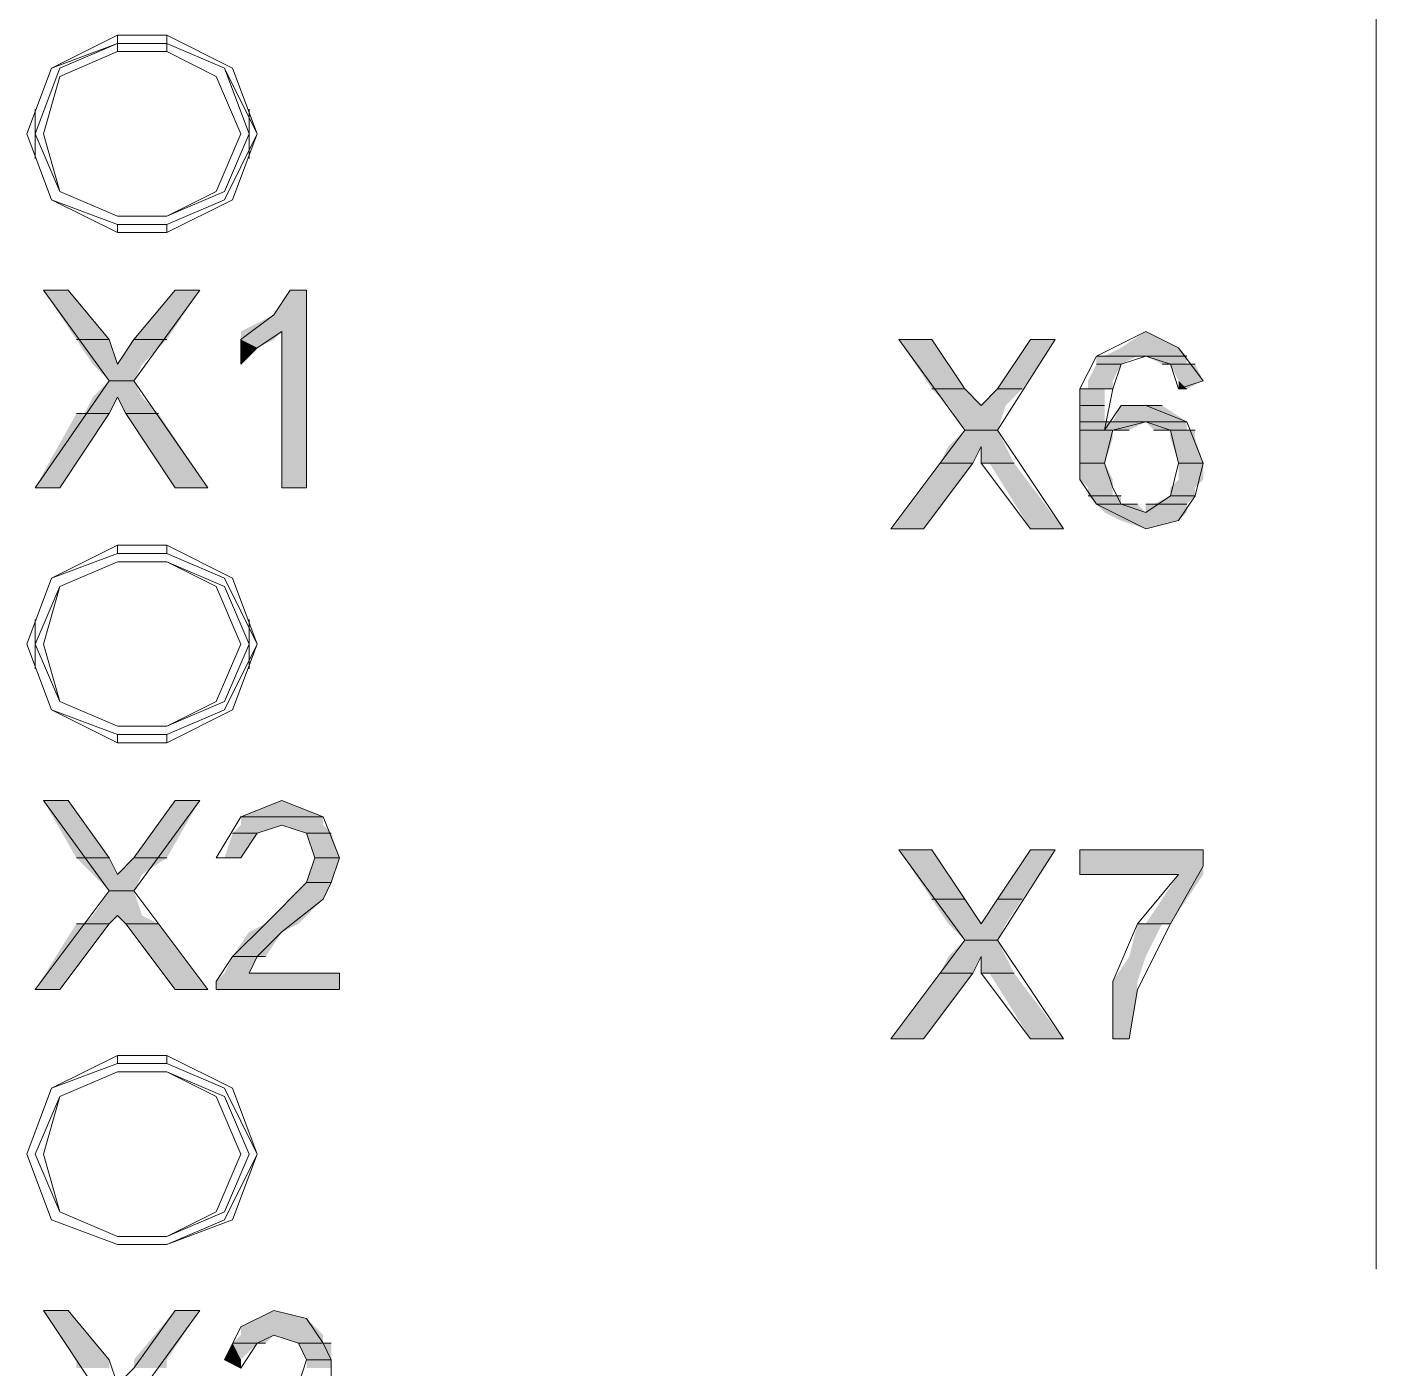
# Model space of a CAD drawing. Header units: millimetres. Extents: x -11 to 1219, y 0 to 1751.
# Drawn here: x 255.34 to 264.63, y 927.37 to 936.61 of the extents above; entities that cross this region are included whole.
import ezdxf

# ---------------------------------------------------------------- set-up
doc = ezdxf.new("R2010")
doc.units = ezdxf.units.MM
doc.header["$LTSCALE"] = 10
doc.layers.add('_MULTI_WIRE', color=9, linetype='CONTINUOUS')
doc.layers.add('PDF_Geometry', color=7, linetype='CONTINUOUS', true_color=0x151d1f)
doc.layers.add('PDF_Solid Fills', color=7, linetype='CONTINUOUS', true_color=0x070809)
doc.layers.get('_MULTI_WIRE').off()

# ---------------------------------------------------------------- blocks, each defined once
blk = doc.blocks.new('DVP-28SWS211R')
at = {"layer": 'PDF_Geometry', "color": 7, "lineweight": 9, "true_color": 0xffffff}
for p, q in [((11.7834, -36.4268), (11.7834, -3.9656)), ((2.6626, -28.1557), (3.1158, -27.9291)), ((3.1158, -27.9291), (3.1158, -27.9857)), ((3.1158, -27.9291), (3.4557, -27.9291)), ((3.4557, -27.9291), (3.4557, -27.9857)), ((3.4557, -27.9291), (3.9089, -28.1557)), ((2.6626, -28.1557), (3.1158, -27.9857)), ((3.1158, -27.9857), (2.7192, -28.1557)), ((3.1158, -28.0424), (2.7192, -28.2123)), ((3.1158, -27.9857), (3.1158, -28.0424)), ((3.4557, -27.9857), (3.1158, -27.9857)), ((3.1158, -27.9857), (3.4557, -27.9857)), ((3.4557, -28.0424), (3.1158, -28.0424)), ((3.4557, -27.9857), (3.4557, -28.0424)), ((3.8523, -28.1557), (3.4557, -27.9857)), ((3.8523, -28.1557), (3.4557, -27.9857)), ((3.4557, -28.0424), (3.7956, -28.2123)), ((2.4926, -28.6089), (2.6626, -28.1557)), ((2.4926, -28.6089), (2.6626, -28.1557)), ((2.7192, -28.1557), (2.5493, -28.6089)), ((2.7192, -28.2123), (2.6059, -28.6089)), ((3.7956, -28.2123), (3.9656, -28.6089)), ((4.0789, -28.6089), (3.8523, -28.1557)), ((4.0222, -28.6089), (3.8523, -28.1557)), ((3.9089, -28.1557), (4.0789, -28.6089)), ((2.5493, -28.7789), (2.5493, -28.439)), ((4.0222, -28.7789), (4.0222, -28.439)), ((2.6626, -29.0621), (2.4926, -28.6089)), ((2.6626, -29.0621), (2.4926, -28.6089)), ((2.5493, -28.6089), (2.7192, -29.0054)), ((2.6059, -28.6089), (2.7192, -29.0054)), ((3.9656, -28.6089), (3.7956, -29.0055)), ((3.8523, -29.0621), (4.0789, -28.6089)), ((3.8523, -29.0055), (4.0222, -28.6089)), ((4.0789, -28.6089), (3.9089, -29.0621)), ((3.1158, -29.2321), (2.6626, -29.0621)), ((3.1158, -29.2887), (2.6626, -29.0621)), ((2.7192, -29.0054), (3.1158, -29.1754)), ((2.7192, -29.0054), (3.1158, -29.1754)), ((3.7956, -29.0055), (3.4557, -29.1754)), ((3.4557, -29.1754), (3.8523, -29.0055)), ((3.9089, -29.0621), (3.4557, -29.2887)), ((3.4557, -29.2321), (3.8523, -29.0621)), ((3.1158, -29.1754), (3.1158, -29.1754)), ((3.4557, -29.1754), (3.1158, -29.1754)), ((3.1158, -29.1754), (3.4557, -29.1754)), ((3.1158, -29.2887), (3.1158, -29.2321)), ((3.1158, -29.2321), (3.4557, -29.2321)), ((3.4557, -29.1754), (3.4557, -29.1754)), ((3.4557, -29.2887), (3.4557, -29.2321)), ((3.4557, -29.2887), (3.1158, -29.2887)), ((2.6059, -29.6853), (2.7759, -29.6853)), ((2.7759, -29.6853), (2.6059, -29.6853)), ((2.7759, -29.6853), (2.6059, -29.6853)), ((2.6059, -29.6853), (3.0591, -30.3084)), ((3.0591, -30.0252), (2.7759, -29.6853)), ((3.2291, -30.3084), (3.6823, -29.6853)), ((3.5124, -29.6853), (3.2291, -30.0252)), ((3.5124, -29.6853), (3.6823, -29.6853)), ((3.6823, -29.6853), (3.5124, -29.6853)), ((3.6823, -29.6853), (3.5124, -29.6853)), ((4.3055, -29.6853), (4.1922, -29.8552)), ((4.3055, -29.6853), (4.4188, -29.6853)), ((4.4188, -29.6853), (4.3055, -29.6853)), ((4.4188, -29.6853), (4.3055, -29.6853)), ((4.4188, -31.0449), (4.4188, -29.6853)), ((4.1922, -29.8552), (3.9656, -30.0252)), ((4.0789, -30.0818), (4.2488, -29.9685)), ((4.2488, -29.9685), (4.2488, -31.0449)), ((10.1972, -29.9686), (9.8573, -30.1385)), ((10.4238, -30.0819), (10.1972, -29.9686)), ((2.8326, -30.0252), (3.0592, -30.0252)), ((3.0592, -30.0252), (2.8326, -30.0252)), ((2.8326, -30.0252), (3.0592, -30.0252)), ((3.0592, -30.0252), (2.8326, -30.0252)), ((3.1158, -30.1951), (3.0591, -30.0252)), ((3.2291, -30.0252), (3.1158, -30.1951)), ((3.2291, -30.0252), (3.4557, -30.0252)), ((3.4557, -30.0252), (3.2291, -30.0252)), ((3.2291, -30.0252), (3.4557, -30.0252)), ((3.4557, -30.0252), (3.2291, -30.0252)), ((3.9656, -30.0252), (3.9656, -30.1951)), ((3.9656, -30.1951), (4.0789, -30.0818)), ((8.4977, -30.0252), (8.7243, -30.0252)), ((8.7243, -30.0252), (8.4977, -30.0252)), ((8.7243, -30.0252), (8.4977, -30.0252)), ((8.4977, -30.0252), (8.9509, -30.6484)), ((8.9509, -30.3651), (8.7243, -30.0252)), ((9.1775, -30.6484), (9.5741, -30.0252)), ((9.4041, -30.0252), (9.1775, -30.3651)), ((9.4041, -30.0252), (9.574, -30.0252)), ((9.574, -30.0252), (9.4041, -30.0252)), ((9.5741, -30.0252), (9.4041, -30.0252)), ((10.5938, -30.3085), (10.4238, -30.0819)), ((9.8573, -30.1385), (9.744, -30.3651)), ((9.914, -30.1385), (9.8573, -30.1385)), ((9.8573, -30.1385), (10.1406, -30.1385)), ((10.1406, -30.1385), (9.914, -30.1385)), ((9.914, -30.1385), (10.1972, -30.1385)), ((10.1406, -30.1385), (9.914, -30.1385)), ((10.0273, -30.1952), (10.1972, -30.1385)), ((10.1972, -30.1385), (10.1406, -30.1385)), ((10.1972, -30.1385), (10.4805, -30.1385)), ((10.4805, -30.1385), (10.1972, -30.1385)), ((10.1972, -30.1385), (10.4805, -30.1385)), ((10.4805, -30.1385), (10.1972, -30.1385)), ((10.1972, -30.1385), (10.3672, -30.1952)), ((9.8573, -30.1952), (10.0273, -30.1952)), ((10.0273, -30.1952), (9.8573, -30.1952)), ((9.8573, -30.1952), (10.0273, -30.1952)), ((10.0273, -30.1952), (9.8573, -30.1952)), ((9.9706, -30.3651), (10.0273, -30.1952)), ((10.3105, -30.1952), (10.5371, -30.1952)), ((10.5371, -30.1952), (10.3105, -30.1952)), ((10.3105, -30.1952), (10.5371, -30.1952)), ((10.5371, -30.1952), (10.3105, -30.1952)), ((10.3672, -30.1952), (10.4238, -30.3651)), ((3.0591, -30.3084), (2.5493, -31.0449)), ((3.0592, -30.3084), (3.2291, -30.3084)), ((3.2291, -30.3084), (3.0592, -30.3084)), ((3.0592, -30.3084), (3.2291, -30.3084)), ((3.2291, -30.3084), (3.0592, -30.3084)), ((3.739, -31.0449), (3.2291, -30.3084)), ((8.7243, -30.3651), (8.9509, -30.3651)), ((8.9509, -30.3651), (8.7243, -30.3651)), ((8.7243, -30.3651), (8.9509, -30.3651)), ((8.9509, -30.3651), (8.7243, -30.3651)), ((9.0642, -30.4784), (8.9509, -30.3651)), ((9.1775, -30.3651), (9.0642, -30.4784)), ((9.1775, -30.3651), (9.3474, -30.3651)), ((9.3474, -30.3651), (9.1775, -30.3651)), ((9.1775, -30.3651), (9.3474, -30.3651)), ((9.3474, -30.3651), (9.1775, -30.3651)), ((9.8006, -30.3651), (9.744, -30.3651)), ((9.744, -30.3651), (9.9139, -30.3651)), ((9.744, -30.3651), (9.744, -30.705)), ((9.8006, -30.3651), (9.9706, -30.3651)), ((9.9706, -30.3651), (9.8006, -30.3651)), ((9.8006, -30.3651), (9.9706, -30.3651)), ((9.9706, -30.3651), (9.8006, -30.3651)), ((9.9139, -30.3651), (9.8006, -30.3651)), ((9.8006, -30.3651), (9.9706, -30.3651)), ((9.9139, -30.3651), (9.8006, -30.3651)), ((9.9706, -30.3651), (9.9139, -30.3651)), ((9.914, -30.6484), (9.9706, -30.3651)), ((10.4238, -30.3651), (10.5938, -30.3085)), ((10.4238, -30.3651), (10.4805, -30.3651)), ((10.4805, -30.3651), (10.4238, -30.3651)), ((3.0591, -30.535), (3.1158, -30.4217)), ((3.1158, -30.4217), (3.1724, -30.535)), ((2.7192, -31.0449), (3.0591, -30.535)), ((2.8892, -30.535), (2.8326, -30.535)), ((2.8326, -30.535), (3.0592, -30.535)), ((3.0592, -30.535), (2.8892, -30.535)), ((2.8892, -30.535), (3.0592, -30.535)), ((3.0592, -30.535), (2.8892, -30.535)), ((3.1724, -30.535), (3.5124, -31.0449)), ((3.1725, -30.535), (3.3991, -30.535)), ((3.3991, -30.535), (3.1725, -30.535)), ((3.1725, -30.535), (3.3991, -30.535)), ((3.3991, -30.535), (3.1725, -30.535)), ((9.744, -30.4784), (9.914, -30.4784)), ((9.914, -30.4784), (9.744, -30.4784)), ((9.744, -30.4784), (9.914, -30.4784)), ((9.914, -30.4784), (9.744, -30.4784)), ((10.0273, -30.4784), (9.914, -30.6484)), ((10.1972, -30.4784), (10.0273, -30.4784)), ((10.0273, -30.4784), (10.3105, -30.4784)), ((10.1972, -30.4784), (10.0273, -30.4784)), ((10.3105, -30.4784), (10.1972, -30.4784)), ((10.4805, -30.5917), (10.1972, -30.4784)), ((8.9509, -30.6484), (8.441, -31.3282)), ((8.9509, -30.6483), (9.1775, -30.6483)), ((9.1775, -30.6483), (8.9509, -30.6483)), ((8.9509, -30.6483), (9.1775, -30.6483)), ((9.1775, -30.6483), (8.9509, -30.6483)), ((9.6307, -31.3282), (9.1775, -30.6484)), ((9.744, -30.5917), (9.914, -30.5917)), ((9.914, -30.5917), (9.744, -30.5917)), ((9.744, -30.5917), (9.914, -30.5917)), ((9.914, -30.5917), (9.744, -30.5917)), ((9.744, -30.6483), (9.9706, -30.6483)), ((9.9706, -30.6483), (9.744, -30.6483)), ((9.744, -30.6483), (10.0839, -30.6483)), ((9.9706, -30.6483), (9.744, -30.6483)), ((9.744, -30.6483), (9.9706, -30.6483)), ((9.9706, -30.6483), (9.744, -30.6483)), ((9.744, -30.6483), (9.9706, -30.6483)), ((9.9706, -30.6483), (9.744, -30.6483)), ((9.9706, -30.5917), (9.914, -30.5917)), ((9.914, -30.5917), (10.4805, -30.5917)), ((9.914, -30.8749), (9.9706, -30.6483)), ((10.4805, -30.5917), (9.9706, -30.5917)), ((9.9706, -30.5917), (10.4805, -30.5917)), ((10.4805, -30.5917), (9.9706, -30.5917)), ((9.9706, -30.6483), (10.1972, -30.5917)), ((10.0839, -30.6483), (9.9706, -30.6483)), ((10.1972, -30.5917), (10.3672, -30.6483)), ((10.2539, -30.6483), (10.5371, -30.6483)), ((10.5371, -30.6483), (10.2539, -30.6483)), ((10.2539, -30.6483), (10.5371, -30.6483)), ((10.5371, -30.6483), (10.2539, -30.6483)), ((10.3672, -30.6483), (10.5371, -30.6483)), ((10.5371, -30.6483), (10.3672, -30.6483)), ((10.3672, -30.6483), (10.5371, -30.6483)), ((10.5371, -30.6483), (10.3672, -30.6483)), ((10.3672, -30.6483), (10.4238, -30.8749)), ((10.5938, -30.875), (10.4805, -30.5917)), ((9.744, -30.705), (9.744, -30.9883)), ((9.0075, -30.875), (9.0642, -30.7617)), ((9.0642, -30.7617), (9.0642, -30.875)), ((8.6676, -31.3282), (9.0075, -30.875)), ((8.7809, -30.8749), (9.0075, -30.8749)), ((9.0075, -30.8749), (8.7809, -30.8749)), ((8.7809, -30.8749), (9.0075, -30.8749)), ((9.0075, -30.8749), (8.7809, -30.8749)), ((9.0642, -30.8749), (9.2908, -30.8749)), ((9.2908, -30.8749), (9.0642, -30.8749)), ((9.0642, -30.8749), (9.2908, -30.8749)), ((9.2908, -30.8749), (9.0642, -30.8749)), ((9.0642, -30.875), (9.4041, -31.3282)), ((9.744, -30.8749), (9.914, -30.8749)), ((9.914, -30.8749), (9.744, -30.8749)), ((9.744, -30.8749), (9.914, -30.8749)), ((9.914, -30.8749), (9.744, -30.8749)), ((9.9706, -31.0449), (9.914, -30.8749)), ((10.4238, -30.8749), (10.3672, -31.1016)), ((10.4238, -30.8749), (10.5938, -30.8749)), ((10.5938, -30.8749), (10.4238, -30.8749)), ((10.4238, -30.8749), (10.5938, -30.8749)), ((10.5938, -30.8749), (10.4238, -30.8749)), ((10.5371, -31.1016), (10.5938, -30.875)), ((9.744, -30.9883), (9.8573, -31.1582)), ((2.5493, -31.0449), (2.7192, -31.0449)), ((2.7192, -31.0449), (2.5493, -31.0449)), ((2.5493, -31.0449), (2.7192, -31.0449)), ((3.5124, -31.0449), (3.739, -31.0449)), ((3.739, -31.0449), (3.5124, -31.0449)), ((3.5124, -31.0449), (3.739, -31.0449)), ((4.2488, -31.0449), (4.4188, -31.0449)), ((4.4188, -31.0449), (4.2488, -31.0449)), ((4.2488, -31.0449), (4.4188, -31.0449)), ((9.8006, -31.1015), (10.0273, -31.1015)), ((10.0273, -31.1015), (9.8006, -31.1015)), ((9.8006, -31.1015), (10.0273, -31.1015)), ((10.0273, -31.1015), (9.8006, -31.1015)), ((10.0273, -31.1582), (9.9706, -31.0449)), ((10.3672, -31.1016), (10.1972, -31.2149)), ((10.3672, -31.1015), (10.5371, -31.1015)), ((10.5371, -31.1015), (10.3672, -31.1015)), ((10.3672, -31.1015), (10.5371, -31.1015)), ((10.5371, -31.1015), (10.3672, -31.1015)), ((10.4238, -31.2715), (10.5371, -31.1016)), ((9.8573, -31.1582), (10.1406, -31.1582)), ((10.1406, -31.1582), (9.8573, -31.1582)), ((9.8573, -31.1582), (10.1406, -31.1582)), ((10.1406, -31.1582), (9.8573, -31.1582)), ((9.8573, -31.1582), (10.1972, -31.3282)), ((10.1972, -31.2149), (10.0273, -31.1582)), ((10.2539, -31.1582), (10.1972, -31.1582)), ((10.1972, -31.1582), (10.4805, -31.1582)), ((10.4805, -31.1582), (10.2539, -31.1582)), ((10.2539, -31.1582), (10.4805, -31.1582)), ((10.4805, -31.1582), (10.2539, -31.1582)), ((10.1972, -31.3282), (10.4238, -31.2715)), ((8.441, -31.3282), (8.6676, -31.3282)), ((8.6676, -31.3282), (8.441, -31.3282)), ((8.441, -31.3282), (8.6676, -31.3282)), ((9.4041, -31.3282), (9.6307, -31.3282)), ((9.6307, -31.3282), (9.4041, -31.3282)), ((9.4041, -31.3282), (9.6307, -31.3282)), ((2.6626, -31.6681), (3.1158, -31.4415)), ((3.1158, -31.4415), (3.1158, -31.4981)), ((3.1158, -31.4415), (3.4557, -31.4415)), ((3.4557, -31.4414), (3.9089, -31.668)), ((3.4557, -31.4415), (3.4557, -31.4981)), ((3.1158, -31.4981), (2.6626, -31.6681)), ((2.7192, -31.7247), (3.1158, -31.5548)), ((3.1158, -31.5548), (2.7192, -31.7247)), ((3.4557, -31.4981), (3.1158, -31.4981)), ((3.1158, -31.5548), (3.1158, -31.5548)), ((3.1158, -31.5548), (3.4557, -31.5548)), ((3.4557, -31.5548), (3.1158, -31.5548)), ((3.8523, -31.6681), (3.4557, -31.4981)), ((3.4557, -31.5547), (3.7956, -31.7247)), ((3.8523, -31.7247), (3.4557, -31.5547)), ((3.4557, -31.5548), (3.4557, -31.5548)), ((2.4926, -32.1213), (2.6626, -31.6681)), ((2.6626, -31.6681), (2.4926, -32.1213)), ((4.0789, -32.1213), (3.8523, -31.6681)), ((3.9089, -31.668), (4.0789, -32.1212)), ((2.7192, -31.7247), (2.5493, -32.1213)), ((2.6059, -32.1213), (2.7192, -31.7247)), ((3.7956, -31.7247), (3.9656, -32.1213)), ((4.0222, -32.1213), (3.8523, -31.7247)), ((2.5493, -32.2912), (2.5493, -31.9513)), ((4.0222, -32.2912), (4.0222, -31.9513)), ((2.6626, -32.5745), (2.4926, -32.1213)), ((2.4926, -32.1213), (2.6626, -32.5745)), ((2.5493, -32.1213), (2.7192, -32.5179)), ((2.7192, -32.5179), (2.6059, -32.1213)), ((3.9656, -32.1213), (3.7956, -32.5178)), ((3.8523, -32.5745), (4.0789, -32.1213)), ((3.8523, -32.5178), (4.0222, -32.1213)), ((4.0789, -32.1212), (3.9089, -32.5745)), ((3.1158, -32.8011), (2.6626, -32.5745)), ((2.6626, -32.5745), (3.1158, -32.7445)), ((3.1158, -32.6878), (2.7192, -32.5179)), ((2.7192, -32.5179), (3.1158, -32.6878)), ((3.7956, -32.5178), (3.4557, -32.6878)), ((3.4557, -32.6878), (3.8523, -32.5178)), ((3.9089, -32.5745), (3.4557, -32.8011)), ((3.4557, -32.7445), (3.8523, -32.5745)), ((3.1158, -32.6878), (3.1158, -32.6878)), ((3.4557, -32.6878), (3.1158, -32.6878)), ((3.1158, -32.6878), (3.4557, -32.6878)), ((3.4557, -32.6878), (3.4557, -32.6878)), ((3.1158, -32.8011), (3.1158, -32.7444)), ((3.1158, -32.7445), (3.4557, -32.7445)), ((3.4557, -32.8011), (3.4557, -32.7444)), ((3.4557, -32.8011), (3.1158, -32.8011)), ((2.6059, -33.1977), (2.7759, -33.1977)), ((2.7759, -33.1977), (2.6059, -33.1977)), ((2.7759, -33.1977), (2.6059, -33.1977)), ((2.6059, -33.1977), (3.0591, -33.8208)), ((3.0591, -33.5942), (2.7759, -33.1977)), ((3.2291, -33.8208), (3.6823, -33.1977)), ((3.5124, -33.1977), (3.2291, -33.5942)), ((3.5124, -33.1977), (3.6823, -33.1977)), ((3.6823, -33.1977), (3.5124, -33.1977)), ((3.6823, -33.1977), (3.5124, -33.1977)), ((4.2488, -33.1977), (3.9656, -33.311)), ((4.5321, -33.311), (4.2488, -33.1977)), ((3.9656, -33.311), (3.7956, -33.5942)), ((3.9656, -33.311), (4.5321, -33.311)), ((4.5321, -33.311), (3.9656, -33.311)), ((3.9656, -33.311), (4.5321, -33.311)), ((4.5321, -33.311), (3.9656, -33.311)), ((4.6454, -33.5942), (4.5321, -33.311)), ((3.9089, -33.4243), (4.0789, -33.4243)), ((4.0789, -33.4243), (3.9089, -33.4243)), ((3.9089, -33.4243), (4.0789, -33.4243)), ((4.0789, -33.4243), (3.9089, -33.4243)), ((3.9656, -33.5942), (4.0789, -33.4243)), ((4.0789, -33.4243), (4.2488, -33.3676)), ((4.2488, -33.3676), (4.4188, -33.4243)), ((4.4188, -33.4243), (4.5887, -33.4243)), ((4.5887, -33.4243), (4.4188, -33.4243)), ((4.4188, -33.4243), (4.5887, -33.4243)), ((4.5887, -33.4243), (4.4188, -33.4243)), ((4.4188, -33.4243), (4.4754, -33.5942)), ((8.4977, -33.5376), (8.7243, -33.5376)), ((8.7243, -33.5376), (8.4977, -33.5376)), ((8.7243, -33.5376), (8.4977, -33.5376)), ((8.4977, -33.5376), (8.9509, -34.1607)), ((8.9509, -33.8775), (8.7243, -33.5376)), ((9.1775, -34.1607), (9.5741, -33.5376)), ((9.4041, -33.5376), (9.1775, -33.8775)), ((9.4041, -33.5376), (9.574, -33.5376)), ((9.574, -33.5376), (9.4041, -33.5376)), ((9.5741, -33.5376), (9.4041, -33.5376)), ((9.744, -33.5376), (10.5938, -33.5376)), ((10.5938, -33.5376), (9.744, -33.5376)), ((9.744, -33.7075), (9.744, -33.5376)), ((9.744, -33.5376), (10.5938, -33.5376)), ((10.5938, -33.5376), (10.5938, -33.6509)), ((2.8326, -33.5942), (3.0592, -33.5942)), ((3.0592, -33.5942), (2.8326, -33.5942)), ((2.8326, -33.5942), (3.0592, -33.5942)), ((3.0592, -33.5942), (2.8326, -33.5942)), ((3.1158, -33.7075), (3.0591, -33.5942)), ((3.2291, -33.5942), (3.1158, -33.7075)), ((3.2291, -33.5942), (3.4557, -33.5942)), ((3.4557, -33.5942), (3.2291, -33.5942)), ((3.2291, -33.5942), (3.4557, -33.5942)), ((3.4557, -33.5942), (3.2291, -33.5942)), ((3.8523, -33.5942), (3.7956, -33.5942)), ((3.7956, -33.5942), (3.9656, -33.5942)), ((3.7956, -33.5942), (3.9655, -33.5942)), ((3.9655, -33.5942), (3.7956, -33.5942)), ((3.7956, -33.5942), (3.9656, -33.5942)), ((3.8523, -33.5942), (3.9656, -33.5942)), ((3.9656, -33.5942), (3.8523, -33.5942)), ((3.8523, -33.5942), (3.9656, -33.5942)), ((3.9656, -33.5942), (3.8523, -33.5942)), ((3.9656, -33.5942), (3.8523, -33.5942)), ((3.8523, -33.5942), (3.9656, -33.5942)), ((3.9656, -33.5942), (3.8523, -33.5942)), ((4.4754, -33.5942), (4.4188, -33.7642)), ((4.4754, -33.5942), (4.6454, -33.5942)), ((4.6454, -33.5942), (4.4754, -33.5942)), ((4.4754, -33.5942), (4.6454, -33.5942)), ((4.6454, -33.5942), (4.4754, -33.5942)), ((4.4754, -33.5942), (4.6454, -33.5942)), ((4.6454, -33.5942), (4.4754, -33.5942)), ((4.4754, -33.5942), (4.6454, -33.5942)), ((4.6454, -33.5942), (4.4754, -33.5942)), ((4.4754, -33.5942), (4.6454, -33.5942)), ((4.6454, -33.5942), (4.4754, -33.5942)), ((4.4754, -33.5942), (4.6454, -33.5942)), ((4.6454, -33.5942), (4.4754, -33.5942)), ((4.5887, -33.7642), (4.6454, -33.5942)), ((9.744, -33.7075), (10.4238, -33.7075)), ((10.4238, -33.7075), (9.744, -33.7075)), ((10.4238, -33.7075), (9.744, -33.7075)), ((10.4238, -33.7075), (10.1406, -34.0474)), ((10.5938, -33.6509), (10.3672, -34.0475)), ((4.4188, -33.7642), (4.1355, -34.0474)), ((4.4188, -33.7642), (4.5887, -33.7642)), ((4.5887, -33.7642), (4.4188, -33.7642)), ((4.4188, -33.7642), (4.5887, -33.7642)), ((4.5887, -33.7642), (4.4188, -33.7642)), ((4.5321, -33.8775), (4.5887, -33.7642)), ((3.0591, -33.8208), (2.5493, -34.5006)), ((3.0592, -33.8208), (3.2291, -33.8208)), ((3.2291, -33.8208), (3.0592, -33.8208)), ((3.0592, -33.8208), (3.2291, -33.8208)), ((3.2291, -33.8208), (3.0592, -33.8208)), ((3.739, -34.5006), (3.2291, -33.8208)), ((4.2488, -34.1041), (4.5321, -33.8775)), ((8.7243, -33.8775), (8.9509, -33.8775)), ((8.9509, -33.8775), (8.7243, -33.8775)), ((8.7243, -33.8775), (8.9509, -33.8775)), ((8.9509, -33.8775), (8.7243, -33.8775)), ((9.0642, -34.0474), (8.9509, -33.8775)), ((9.1775, -33.8775), (9.0642, -34.0474)), ((9.1775, -33.8775), (9.3474, -33.8775)), ((9.3474, -33.8775), (9.1775, -33.8775)), ((9.1775, -33.8775), (9.3474, -33.8775)), ((9.3474, -33.8775), (9.1775, -33.8775)), ((3.0591, -34.0474), (3.1158, -33.9908)), ((3.1158, -33.9908), (3.1724, -34.0474)), ((2.7192, -34.5006), (3.0591, -34.0474)), ((2.8892, -34.0475), (2.8326, -34.0475)), ((2.8326, -34.0475), (3.0592, -34.0475)), ((3.0592, -34.0475), (2.8892, -34.0475)), ((2.8892, -34.0475), (3.0592, -34.0475)), ((3.0592, -34.0475), (2.8892, -34.0475)), ((3.1724, -34.0474), (3.5124, -34.5006)), ((3.1725, -34.0475), (3.3991, -34.0475)), ((3.3991, -34.0475), (3.1725, -34.0475)), ((3.1725, -34.0475), (3.3991, -34.0475)), ((3.3991, -34.0475), (3.1725, -34.0475)), ((4.1355, -34.0474), (3.9089, -34.274)), ((10.1406, -34.0474), (9.9706, -34.444)), ((10.1972, -34.0475), (10.1406, -34.0475)), ((10.1406, -34.0475), (10.3105, -34.0475)), ((10.3672, -34.0475), (10.1406, -34.5007)), ((10.3105, -34.0475), (10.1972, -34.0475)), ((10.1972, -34.0475), (10.3672, -34.0475)), ((10.3105, -34.0475), (10.1972, -34.0475)), ((10.3672, -34.0475), (10.3105, -34.0475)), ((4.0789, -34.274), (4.2488, -34.1041)), ((8.9509, -34.1607), (8.441, -34.8405)), ((8.9509, -34.1608), (9.1775, -34.1608)), ((9.1775, -34.1608), (8.9509, -34.1608)), ((8.9509, -34.1608), (9.1775, -34.1608)), ((9.1775, -34.1608), (8.9509, -34.1608)), ((9.6307, -34.8405), (9.1775, -34.1607)), ((3.9089, -34.274), (3.7956, -34.444)), ((3.9089, -34.2741), (4.0789, -34.2741)), ((4.0789, -34.2741), (3.9089, -34.2741)), ((3.9089, -34.2741), (4.1355, -34.2741)), ((4.0789, -34.2741), (3.9089, -34.2741)), ((4.0222, -34.3873), (4.0789, -34.274)), ((4.1355, -34.2741), (4.0789, -34.2741)), ((9.0075, -34.3873), (9.0642, -34.274)), ((9.0642, -34.274), (9.0642, -34.3873)), ((3.7956, -34.444), (3.7956, -34.5006)), ((4.0222, -34.3873), (4.6454, -34.3873)), ((4.6454, -34.3873), (4.0222, -34.3873)), ((4.6454, -34.3873), (4.0222, -34.3873)), ((4.6454, -34.5006), (4.6454, -34.3873)), ((8.6676, -34.8405), (9.0075, -34.3873)), ((8.7809, -34.3873), (9.0075, -34.3873)), ((9.0075, -34.3873), (8.7809, -34.3873)), ((8.7809, -34.3873), (9.0075, -34.3873)), ((9.0075, -34.3873), (8.7809, -34.3873)), ((9.0642, -34.3873), (9.2908, -34.3873)), ((9.2908, -34.3873), (9.0642, -34.3873)), ((9.0642, -34.3873), (9.2908, -34.3873)), ((9.2908, -34.3873), (9.0642, -34.3873)), ((9.0642, -34.3873), (9.4041, -34.8405)), ((9.9706, -34.444), (9.9706, -34.8405)), ((2.5493, -34.5006), (2.7192, -34.5006)), ((2.7192, -34.5006), (2.5493, -34.5006)), ((2.5493, -34.5006), (2.7192, -34.5006)), ((3.5124, -34.5006), (3.739, -34.5006)), ((3.739, -34.5006), (3.5124, -34.5006)), ((3.5124, -34.5006), (3.739, -34.5006)), ((3.7956, -34.5006), (4.6454, -34.5006)), ((4.6454, -34.5006), (3.7956, -34.5006)), ((3.7956, -34.5006), (4.6454, -34.5006)), ((10.0839, -34.8405), (10.1406, -34.5006)), ((8.441, -34.8405), (8.6676, -34.8405)), ((8.6676, -34.8405), (8.441, -34.8405)), ((8.441, -34.8405), (8.6676, -34.8405)), ((9.4041, -34.8405), (9.6307, -34.8405)), ((9.6307, -34.8405), (9.4041, -34.8405)), ((9.4041, -34.8405), (9.6307, -34.8405)), ((9.9706, -34.8405), (10.0839, -34.8405)), ((10.0839, -34.8405), (9.9706, -34.8405)), ((9.9706, -34.8405), (10.0839, -34.8405)), ((2.6626, -35.1804), (3.1158, -34.9538)), ((3.1158, -35.0105), (2.6626, -35.1804)), ((3.1158, -34.9538), (3.1158, -35.0105)), ((3.1158, -34.9538), (3.4557, -34.9538)), ((3.4557, -35.0105), (3.1158, -35.0105)), ((3.4557, -34.9538), (3.4557, -35.0105)), ((3.9089, -35.1804), (3.4557, -34.9538)), ((3.4557, -35.0105), (3.8523, -35.1804)), ((2.7192, -35.2371), (3.1158, -35.0671)), ((3.1158, -35.0671), (2.7192, -35.2371)), ((3.1158, -35.0671), (3.1158, -35.0671)), ((3.1158, -35.0671), (3.4557, -35.0671)), ((3.4557, -35.0671), (3.1158, -35.0671)), ((3.4557, -35.0671), (3.4557, -35.0671)), ((3.4557, -35.0671), (3.7956, -35.2371)), ((3.8523, -35.2371), (3.4557, -35.0671)), ((2.4926, -35.6337), (2.6626, -35.1804)), ((2.6626, -35.1804), (2.4926, -35.6337)), ((3.8523, -35.1804), (4.0789, -35.6337)), ((4.0789, -35.6337), (3.9089, -35.1804)), ((2.7192, -35.2371), (2.5493, -35.6336)), ((2.6059, -35.6336), (2.7192, -35.2371)), ((3.7956, -35.2371), (3.9656, -35.6337)), ((4.0222, -35.6337), (3.8523, -35.2371)), ((2.6626, -36.0869), (2.4926, -35.6337)), ((2.4926, -35.6337), (2.6626, -36.0869)), ((2.5493, -35.6336), (2.7192, -36.0302)), ((2.7192, -36.0302), (2.6059, -35.6336)), ((3.9656, -35.6337), (3.7956, -36.0302)), ((4.0789, -35.6337), (3.8523, -36.0869)), ((3.8523, -36.0302), (4.0222, -35.6337)), ((3.9089, -36.0869), (4.0789, -35.6337)), ((3.1158, -36.2002), (2.7192, -36.0302)), ((2.7192, -36.0302), (3.1158, -36.2002)), ((3.7956, -36.0302), (3.4557, -36.2002)), ((3.4557, -36.2002), (3.8523, -36.0302)), ((3.1158, -36.2568), (2.6626, -36.0869)), ((2.6626, -36.0869), (3.1158, -36.2568)), ((3.8523, -36.0869), (3.4557, -36.2568)), ((3.4557, -36.2568), (3.9089, -36.0869)), ((3.1158, -36.2002), (3.1158, -36.2002)), ((3.4557, -36.2002), (3.1158, -36.2002)), ((3.1158, -36.2002), (3.4557, -36.2002)), ((3.4557, -36.2002), (3.4557, -36.2002)), ((3.1158, -36.2568), (3.1158, -36.2568)), ((3.4557, -36.2568), (3.1158, -36.2568)), ((3.1158, -36.2568), (3.4557, -36.2568)), ((3.4557, -36.2568), (3.4557, -36.2568)), ((2.6059, -36.71), (2.7759, -36.71)), ((2.7759, -36.71), (2.6059, -36.71)), ((2.7759, -36.71), (2.6059, -36.71)), ((2.6059, -36.71), (3.0591, -37.3898)), ((3.0591, -37.0499), (2.7759, -36.71)), ((3.2291, -37.3332), (3.6823, -36.71)), ((3.5124, -36.71), (3.2291, -37.1066)), ((3.5124, -36.71), (3.6823, -36.71)), ((3.6823, -36.71), (3.5124, -36.71)), ((3.6823, -36.71), (3.5124, -36.71)), ((4.1922, -36.71), (3.9656, -36.8233)), ((4.4188, -36.7667), (4.1922, -36.71)), ((4.5321, -36.9366), (4.4188, -36.7667)), ((3.9656, -36.8233), (3.8523, -37.0499)), ((4.0789, -36.9366), (4.1922, -36.88)), ((4.1922, -36.88), (4.3621, -36.9366)), ((3.9089, -36.9366), (4.0789, -36.9366)), ((4.0789, -36.9366), (3.9089, -36.9366)), ((3.9089, -36.9366), (4.1355, -36.9366)), ((4.0789, -36.9366), (3.9089, -36.9366)), ((3.9089, -36.9366), (4.0789, -36.9366)), ((4.0789, -36.9366), (3.9089, -36.9366)), ((3.9089, -36.9366), (4.0789, -36.9366)), ((4.0789, -36.9366), (3.9089, -36.9366)), ((3.9656, -37.1066), (4.0789, -36.9366)), ((4.1355, -36.9366), (4.0789, -36.9366)), ((4.3621, -36.9366), (4.5887, -36.9366)), ((4.5887, -36.9366), (4.3621, -36.9366)), ((4.3621, -36.9366), (4.5887, -36.9366)), ((4.5887, -36.9366), (4.3621, -36.9366)), ((4.3621, -36.9366), (4.5887, -36.9366)), ((4.5887, -36.9366), (4.3621, -36.9366)), ((4.3621, -36.9366), (4.5887, -36.9366)), ((4.5887, -36.9366), (4.3621, -36.9366)), ((4.3621, -36.9366), (4.4188, -37.0499)), ((4.5887, -37.0499), (4.5321, -36.9366)), ((3.1158, -37.2199), (3.0591, -37.0499)), ((3.8523, -37.0499), (3.9656, -37.0499)), ((3.9656, -37.0499), (3.8523, -37.0499)), ((3.8523, -37.0499), (3.9656, -37.0499)), ((3.9656, -37.0499), (3.8523, -37.0499)), ((3.8523, -37.0499), (3.9656, -37.0499)), ((3.9656, -37.0499), (3.8523, -37.0499)), ((3.8523, -37.0499), (3.9656, -37.0499)), ((3.9656, -37.0499), (3.8523, -37.0499)), ((3.8523, -37.0499), (3.9656, -37.1066)), ((4.4188, -37.0499), (4.3621, -37.2199)), ((4.4188, -37.0499), (4.5887, -37.0499)), ((4.5887, -37.0499), (4.4188, -37.0499)), ((4.4188, -37.0499), (4.5887, -37.0499)), ((4.5887, -37.0499), (4.4188, -37.0499)), ((4.4188, -37.0499), (4.5887, -37.0499)), ((4.5887, -37.0499), (4.4188, -37.0499)), ((4.4188, -37.0499), (4.5887, -37.0499)), ((4.5887, -37.0499), (4.4188, -37.0499)), ((4.5887, -37.2199), (4.5887, -37.0499)), ((3.2291, -37.1066), (3.1158, -37.2199))]:
    blk.add_line(p, q, dxfattribs=at)
at = {"layer": 'PDF_Solid Fills', "color": 7, "lineweight": 9, "true_color": 0xffffff, "transparency": 33554559}
for points in [[(2.6059, -29.6853), (2.8325, -30.0252), (3.0591, -30.0252)], [(2.6059, -29.6853), (2.7759, -29.6853), (3.0591, -30.0252)], [(3.5124, -29.6853), (3.2291, -30.0252), (3.4557, -30.0252)], [(3.5124, -29.6853), (3.6823, -29.6853), (3.4557, -30.0252)], [(4.3055, -29.6853), (4.1922, -29.8552), (4.4188, -29.8552)], [(4.3055, -29.6853), (4.4188, -29.6853), (4.4188, -29.8552)], [(4.1922, -29.8552), (3.9656, -29.9685), (4.4188, -29.9685)], [(4.1922, -29.8552), (4.4188, -29.8552), (4.4188, -29.9685)], [(3.9656, -29.9685), (3.9656, -30.0251), (4.1922, -30.0251)], [(3.9656, -29.9685), (4.2488, -29.9685), (4.1922, -30.0251)], [(4.2488, -29.9685), (4.2488, -30.0251), (4.4188, -30.0251)], [(4.2488, -29.9685), (4.4188, -29.9685), (4.4188, -30.0251)], [(10.1972, -29.9685), (10.0273, -30.0818), (10.4238, -30.0818)], [(2.8326, -30.0252), (2.9459, -30.1952), (3.1158, -30.1952)], [(2.8326, -30.0252), (3.0592, -30.0252), (3.1158, -30.1952)], [(3.2291, -30.0252), (3.1158, -30.1952), (3.2858, -30.1952)], [(3.2291, -30.0252), (3.4557, -30.0252), (3.2858, -30.1952)], [(3.9656, -30.0252), (3.9656, -30.0819), (4.0789, -30.0819)], [(3.9656, -30.0252), (4.1922, -30.0252), (4.0789, -30.0819)], [(3.9656, -30.0819), (4.0789, -30.0819), (3.9656, -30.1952)], [(4.2488, -30.0252), (4.2488, -30.0819), (4.4188, -30.0819)], [(4.2488, -30.0252), (4.4188, -30.0252), (4.4188, -30.0819)], [(4.2488, -30.0819), (4.2488, -30.1952), (4.4188, -30.1952)], [(4.2488, -30.0819), (4.4188, -30.0819), (4.4188, -30.1952)], [(8.4977, -30.0252), (8.7243, -30.3651), (8.9509, -30.3651)], [(8.4977, -30.0252), (8.7243, -30.0252), (8.9509, -30.3651)], [(9.4041, -30.0252), (9.1775, -30.3651), (9.3474, -30.3651)], [(9.4041, -30.0252), (9.574, -30.0252), (9.3474, -30.3651)], [(10.0273, -30.0819), (9.914, -30.1385), (10.4805, -30.1385)], [(10.0273, -30.0819), (10.4238, -30.0819), (10.4805, -30.1385)], [(9.8573, -30.1385), (9.8573, -30.1952), (10.0273, -30.1952)], [(9.8573, -30.1385), (10.1406, -30.1385), (10.0273, -30.1952)], [(10.1972, -30.1385), (10.3105, -30.1952), (10.4805, -30.1952)], [(10.1972, -30.1385), (10.4805, -30.1385), (10.4805, -30.1952)], [(2.9459, -30.1952), (3.0592, -30.3085), (3.2291, -30.3085)], [(2.9459, -30.1952), (3.2858, -30.1952), (3.2291, -30.3085)], [(4.2488, -30.1952), (4.2488, -31.0449), (4.4188, -31.0449)], [(4.2488, -30.1952), (4.4188, -30.1952), (4.4188, -31.0449)], [(9.8573, -30.1952), (9.8007, -30.3085), (9.9706, -30.3085)], [(9.8573, -30.1952), (10.0273, -30.1952), (9.9706, -30.3085)], [(10.3672, -30.1952), (10.4238, -30.3085), (10.5938, -30.3085)], [(10.3672, -30.1952), (10.5371, -30.1952), (10.5938, -30.3085)], [(3.0592, -30.3084), (2.9459, -30.4218), (3.2858, -30.4218)], [(3.0592, -30.3084), (3.2291, -30.3084), (3.2858, -30.4218)], [(8.7243, -30.3651), (8.8376, -30.4784), (9.0642, -30.4784)], [(8.7243, -30.3651), (8.9509, -30.3651), (9.0642, -30.4784)], [(9.1775, -30.3651), (9.0642, -30.4784), (9.2341, -30.4784)], [(9.1775, -30.3651), (9.3474, -30.3651), (9.2341, -30.4784)], [(9.744, -30.3651), (9.744, -30.4784), (9.914, -30.4784)], [(9.744, -30.3651), (9.914, -30.3651), (9.914, -30.4784)], [(9.8006, -30.3084), (9.8006, -30.3651), (9.9706, -30.3651)], [(9.8006, -30.3084), (9.9706, -30.3084), (9.9706, -30.3651)], [(10.4238, -30.3084), (10.4238, -30.3651), (10.4805, -30.3651)], [(10.4238, -30.3084), (10.5938, -30.3084), (10.4805, -30.3651)], [(2.9459, -30.4217), (2.8892, -30.5351), (3.0592, -30.5351)], [(2.9459, -30.4217), (3.1158, -30.4217), (3.0592, -30.5351)], [(3.1158, -30.4217), (3.1725, -30.5351), (3.3991, -30.5351)], [(3.1158, -30.4217), (3.2858, -30.4217), (3.3991, -30.5351)], [(2.8326, -30.535), (2.5493, -31.0449), (2.7193, -31.0449)], [(2.8326, -30.535), (3.0592, -30.535), (2.7193, -31.0449)], [(3.1725, -30.535), (3.5124, -31.0449), (3.739, -31.0449)], [(3.1725, -30.535), (3.3991, -30.535), (3.739, -31.0449)], [(8.8376, -30.4784), (8.9509, -30.6484), (9.1775, -30.6484)], [(8.8376, -30.4784), (9.2341, -30.4784), (9.1775, -30.6484)], [(9.744, -30.4784), (9.744, -30.5917), (9.914, -30.5917)], [(9.744, -30.4784), (9.914, -30.4784), (9.914, -30.5917)], [(10.0273, -30.4784), (9.9706, -30.5917), (10.4805, -30.5917)], [(10.0273, -30.4784), (10.3105, -30.4784), (10.4805, -30.5917)], [(8.9509, -30.6483), (8.8376, -30.7616), (9.2341, -30.7616)], [(8.9509, -30.6483), (9.1775, -30.6483), (9.2341, -30.7616)], [(9.744, -30.5917), (9.744, -30.6483), (9.914, -30.6483)], [(9.744, -30.5917), (9.914, -30.5917), (9.914, -30.6483)], [(9.744, -30.6483), (9.744, -30.705), (9.9706, -30.705)], [(9.744, -30.6483), (9.9706, -30.6483), (9.9706, -30.705)], [(9.914, -30.5917), (9.914, -30.6483), (10.0839, -30.6483)], [(9.914, -30.5917), (10.1972, -30.5917), (10.0839, -30.6483)], [(10.1972, -30.5917), (10.2539, -30.6483), (10.4805, -30.6483)], [(10.1972, -30.5917), (10.4805, -30.5917), (10.4805, -30.6483)], [(10.3672, -30.6483), (10.3672, -30.705), (10.5371, -30.705)], [(10.3672, -30.6483), (10.5371, -30.6483), (10.5371, -30.705)], [(9.744, -30.705), (9.744, -30.8749), (9.914, -30.8749)], [(9.744, -30.705), (9.9706, -30.705), (9.914, -30.8749)], [(10.3672, -30.705), (10.4238, -30.8749), (10.5938, -30.8749)], [(10.3672, -30.705), (10.5371, -30.705), (10.5938, -30.8749)], [(8.8376, -30.7616), (8.7809, -30.8749), (9.0075, -30.8749)], [(8.8376, -30.7616), (9.0642, -30.7616), (9.0075, -30.8749)], [(9.0642, -30.7616), (9.0642, -30.8749), (9.2908, -30.8749)], [(9.0642, -30.7616), (9.2341, -30.7616), (9.2908, -30.8749)], [(8.7809, -30.8749), (8.441, -31.3281), (8.6676, -31.3281)], [(8.7809, -30.8749), (9.0075, -30.8749), (8.6676, -31.3281)], [(9.1208, -30.8749), (9.4041, -31.3281), (9.6307, -31.3281)], [(9.1208, -30.8749), (9.2908, -30.8749), (9.6307, -31.3281)], [(9.744, -30.8749), (9.744, -30.9882), (9.9706, -30.9882)], [(9.744, -30.8749), (9.914, -30.8749), (9.9706, -30.9882)], [(10.4238, -30.8749), (10.4238, -30.9882), (10.5938, -30.9882)], [(10.4238, -30.8749), (10.5938, -30.8749), (10.5938, -30.9882)], [(9.744, -30.9882), (9.8006, -31.0449), (9.9706, -31.0449)], [(9.744, -30.9882), (9.9706, -30.9882), (9.9706, -31.0449)], [(10.4238, -30.9882), (10.3672, -31.0449), (10.5371, -31.0449)], [(10.4238, -30.9882), (10.5938, -30.9882), (10.5371, -31.0449)], [(9.8006, -31.0449), (9.8006, -31.1015), (9.9706, -31.1015)], [(9.8006, -31.0449), (9.9706, -31.0449), (9.9706, -31.1015)], [(9.8006, -31.1015), (9.8573, -31.1582), (10.0273, -31.1582)], [(9.8006, -31.1015), (10.0273, -31.1015), (10.0273, -31.1582)], [(10.3672, -31.1015), (10.2539, -31.1582), (10.4805, -31.1582)], [(10.3672, -31.0449), (10.3672, -31.1015), (10.5371, -31.1015)], [(10.3672, -31.0449), (10.5371, -31.0449), (10.5371, -31.1015)], [(10.3672, -31.1015), (10.5371, -31.1015), (10.4805, -31.1582)], [(9.8573, -31.1582), (9.914, -31.2148), (10.1972, -31.2148)], [(9.8573, -31.1582), (10.1406, -31.1582), (10.1972, -31.2148)], [(9.914, -31.2149), (10.0273, -31.2715), (10.4238, -31.2715)], [(9.914, -31.2149), (10.4805, -31.2149), (10.4238, -31.2715)], [(10.1972, -31.1582), (10.1972, -31.2148), (10.4805, -31.2148)], [(10.1972, -31.1582), (10.4805, -31.1582), (10.4805, -31.2148)], [(10.0273, -31.2715), (10.4238, -31.2715), (10.1972, -31.3281)], [(2.6059, -33.1977), (2.8325, -33.5942), (3.0591, -33.5942)], [(2.6059, -33.1977), (2.7759, -33.1977), (3.0591, -33.5942)], [(3.5124, -33.1977), (3.2291, -33.5942), (3.4557, -33.5942)], [(3.5124, -33.1977), (3.6823, -33.1977), (3.4557, -33.5942)], [(4.2488, -33.1977), (3.9656, -33.311), (4.5321, -33.311)], [(3.9656, -33.311), (3.9656, -33.3676), (4.5321, -33.3676)], [(3.9656, -33.311), (4.5321, -33.311), (4.5321, -33.3676)], [(3.9089, -33.4243), (3.8523, -33.5942), (3.9656, -33.5942)], [(3.9656, -33.3676), (3.9089, -33.4243), (4.0789, -33.4243)], [(3.9089, -33.4243), (4.0789, -33.4243), (3.9656, -33.5942)], [(3.9656, -33.3676), (4.2488, -33.3676), (4.0789, -33.4243)], [(4.2488, -33.3676), (4.4188, -33.4243), (4.5888, -33.4243)], [(4.2488, -33.3676), (4.5321, -33.3676), (4.5888, -33.4243)], [(4.4188, -33.4243), (4.4754, -33.5942), (4.6454, -33.5942)], [(4.4188, -33.4243), (4.5887, -33.4243), (4.6454, -33.5942)], [(8.4977, -33.5376), (8.7243, -33.8775), (8.9509, -33.8775)], [(8.4977, -33.5376), (8.7243, -33.5376), (8.9509, -33.8775)], [(9.4041, -33.5376), (9.1775, -33.8775), (9.3474, -33.8775)], [(9.4041, -33.5376), (9.574, -33.5376), (9.3474, -33.8775)], [(9.744, -33.5376), (9.744, -33.6509), (10.5938, -33.6509)], [(9.744, -33.5376), (10.5938, -33.5376), (10.5938, -33.6509)], [(2.8326, -33.5942), (2.9459, -33.7075), (3.1158, -33.7075)], [(2.8326, -33.5942), (3.0592, -33.5942), (3.1158, -33.7075)], [(3.2291, -33.5942), (3.1158, -33.7075), (3.2858, -33.7075)], [(3.2291, -33.5942), (3.4557, -33.5942), (3.2858, -33.7075)], [(4.4754, -33.5942), (4.4188, -33.7642), (4.5887, -33.7642)], [(4.4754, -33.5942), (4.6454, -33.5942), (4.5887, -33.7642)], [(2.9459, -33.7075), (3.0592, -33.8208), (3.2291, -33.8208)], [(2.9459, -33.7075), (3.2858, -33.7075), (3.2291, -33.8208)], [(9.744, -33.6509), (9.744, -33.7075), (10.5938, -33.7075)], [(9.744, -33.6509), (10.5938, -33.6509), (10.5938, -33.7075)], [(10.4238, -33.7075), (10.1972, -34.0474), (10.3672, -34.0474)], [(10.4238, -33.7075), (10.5938, -33.7075), (10.3672, -34.0474)], [(4.4188, -33.7642), (4.3055, -33.8775), (4.5321, -33.8775)], [(4.4188, -33.7642), (4.5887, -33.7642), (4.5321, -33.8775)], [(3.0592, -33.8208), (2.9459, -33.9908), (3.2858, -33.9908)], [(3.0592, -33.8208), (3.2291, -33.8208), (3.2858, -33.9908)], [(4.3055, -33.8775), (4.1355, -34.0474), (4.3621, -34.0474)], [(4.3055, -33.8775), (4.5321, -33.8775), (4.3621, -34.0474)], [(8.7243, -33.8775), (8.8376, -34.0474), (9.0642, -34.0474)], [(8.7243, -33.8775), (8.9509, -33.8775), (9.0642, -34.0474)], [(9.1775, -33.8775), (9.0642, -34.0474), (9.2341, -34.0474)], [(9.1775, -33.8775), (9.3474, -33.8775), (9.2341, -34.0474)], [(2.9459, -33.9907), (2.8892, -34.0474), (3.0592, -34.0474)], [(2.9459, -33.9907), (3.1158, -33.9907), (3.0592, -34.0474)], [(3.1158, -33.9907), (3.1725, -34.0474), (3.3991, -34.0474)], [(3.1158, -33.9907), (3.2858, -33.9907), (3.3991, -34.0474)], [(2.8326, -34.0475), (2.5493, -34.5007), (2.7193, -34.5007)], [(2.8326, -34.0475), (3.0592, -34.0475), (2.7193, -34.5007)], [(3.1725, -34.0475), (3.5124, -34.5007), (3.739, -34.5007)], [(3.1725, -34.0475), (3.3991, -34.0475), (3.739, -34.5007)], [(4.1355, -34.0475), (4.0222, -34.1041), (4.2488, -34.1041)], [(4.1355, -34.0475), (4.3621, -34.0475), (4.2488, -34.1041)], [(8.8376, -34.0475), (8.9509, -34.1608), (9.1775, -34.1608)], [(8.8376, -34.0475), (9.2341, -34.0475), (9.1775, -34.1608)], [(10.1406, -34.0475), (10.0839, -34.2741), (10.1972, -34.2741)], [(10.1406, -34.0475), (10.3105, -34.0475), (10.1972, -34.2741)], [(4.0222, -34.104), (3.9089, -34.274), (4.1355, -34.274)], [(4.0222, -34.104), (4.2488, -34.104), (4.1355, -34.274)], [(8.9509, -34.1608), (8.8376, -34.2741), (9.2341, -34.2741)], [(8.9509, -34.1608), (9.1775, -34.1608), (9.2341, -34.2741)], [(3.9089, -34.2741), (3.8523, -34.3874), (4.0222, -34.3874)], [(3.9089, -34.2741), (4.0789, -34.2741), (4.0222, -34.3874)], [(8.8376, -34.2741), (8.7809, -34.3874), (9.0075, -34.3874)], [(8.8376, -34.2741), (9.0642, -34.2741), (9.0075, -34.3874)], [(9.0642, -34.2741), (9.0642, -34.3874), (9.2908, -34.3874)], [(9.0642, -34.2741), (9.2341, -34.2741), (9.2908, -34.3874)], [(10.0839, -34.2741), (9.9706, -34.444), (10.1406, -34.444)], [(10.0839, -34.2741), (10.1972, -34.2741), (10.1406, -34.444)], [(3.8523, -34.3873), (3.7956, -34.444), (4.6454, -34.444)], [(3.7956, -34.444), (3.7956, -34.5006), (4.6454, -34.5006)], [(3.7956, -34.444), (4.6454, -34.444), (4.6454, -34.5006)], [(3.8523, -34.3873), (4.6454, -34.3873), (4.6454, -34.444)], [(8.7809, -34.3873), (8.441, -34.8406), (8.6676, -34.8406)], [(8.7809, -34.3873), (9.0075, -34.3873), (8.6676, -34.8406)], [(9.1208, -34.3873), (9.4041, -34.8406), (9.6307, -34.8406)], [(9.1208, -34.3873), (9.2908, -34.3873), (9.6307, -34.8406)], [(9.9706, -34.444), (9.9706, -34.5006), (10.1406, -34.5006)], [(9.9706, -34.444), (10.1406, -34.444), (10.1406, -34.5006)], [(9.9706, -34.5006), (9.9706, -34.8406), (10.0839, -34.8406)], [(9.9706, -34.5006), (10.1406, -34.5006), (10.0839, -34.8406)], [(2.6059, -36.71), (2.8325, -37.0499), (3.0591, -37.0499)], [(2.6059, -36.71), (2.7759, -36.71), (3.0591, -37.0499)], [(3.5124, -36.71), (3.2291, -37.0499), (3.4557, -37.0499)], [(3.5124, -36.71), (3.6823, -36.71), (3.4557, -37.0499)], [(4.0789, -36.7667), (3.9656, -36.8233), (4.4754, -36.8233)], [(4.1922, -36.71), (4.0789, -36.7667), (4.4188, -36.7667)], [(4.0789, -36.7667), (4.4188, -36.7667), (4.4754, -36.8233)], [(3.9656, -36.88), (3.9089, -36.9367), (4.1355, -36.9367)], [(3.9656, -36.8233), (3.9656, -36.88), (4.5321, -36.88)], [(3.9656, -36.8233), (4.4754, -36.8233), (4.5321, -36.88)], [(3.9656, -36.88), (4.1922, -36.88), (4.1355, -36.9367)], [(4.1922, -36.88), (4.3622, -36.9367), (4.5321, -36.9367)], [(4.1922, -36.88), (4.5321, -36.88), (4.5321, -36.9367)], [(3.9089, -36.9366), (3.8523, -37.0499), (3.9656, -37.0499)], [(3.9089, -36.9366), (4.0789, -36.9366), (3.9656, -37.0499)], [(4.3621, -36.9366), (4.4188, -37.0499), (4.5887, -37.0499)], [(4.3621, -36.9366), (4.5887, -36.9366), (4.5887, -37.0499)], [(2.8326, -37.0499), (2.8326, -37.1066), (3.0592, -37.1066)], [(2.8326, -37.0499), (3.0592, -37.0499), (3.0592, -37.1066)], [(3.2291, -37.0499), (3.2291, -37.1066), (3.4557, -37.1066)], [(3.2291, -37.0499), (3.4557, -37.0499), (3.4557, -37.1066)], [(3.8523, -37.0499), (3.9656, -37.0499), (3.9656, -37.1066)], [(4.4188, -37.0499), (4.4188, -37.1066), (4.5887, -37.1066)], [(4.4188, -37.0499), (4.5887, -37.0499), (4.5887, -37.1066)]]:
    blk.add_solid(points, dxfattribs=at)

msp = doc.modelspace()

# ---------------------------------------------------------------- block references
at = {"layer": '_MULTI_WIRE'}
msp.add_blockref('DVP-28SWS211R', (252.8495, 964.4776), dxfattribs=at)

doc.saveas('drawing.dxf')
